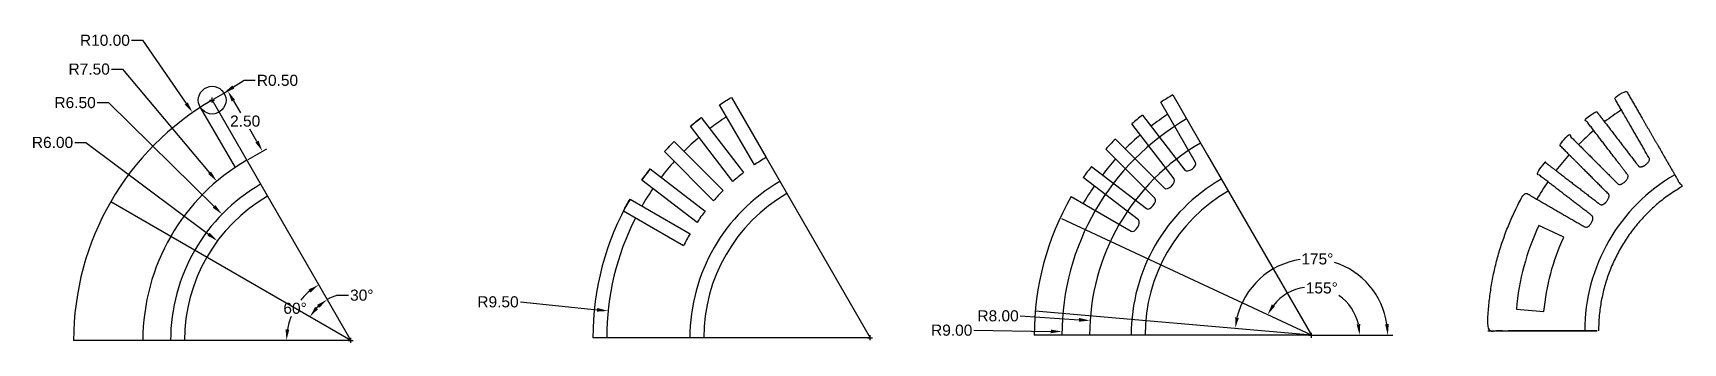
# Model space of a CAD drawing. Header units: centimetres. Extents: x 6.2 to 65.7, y 4.6 to 15.7.
import ezdxf

# ---------------------------------------------------------------- set-up
doc = ezdxf.new("R2010")
doc.units = ezdxf.units.CM
doc.layers.add('Cotare', color=3, linetype='Continuous')
doc.layers.add('Detalii carcasa superioara 1', color=9, linetype='Continuous')
doc.styles.get("Standard").update_dxf_attribs({"font": 'arial.ttf'})
doc.dimstyles.get("Standard").update_dxf_attribs({"dimtxt": 0.4, "dimasz": 0.4, "dimexe": 0.18, "dimexo": 0.0625, "dimgap": 0.09, "dimtad": 0, "dimtih": 1, "dimtoh": 1, "dimzin": 0, "dimdsep": 46, "dimtxsty": 'Standard', "dimcen": 0.09, "dimadec": 0, "dimazin": 0, "dimtfac": 1, "dimtofl": 0, "dimtmove": 0, "dimatfit": 3, "dimfxl": 1, "dimtolj": 1, "dimtzin": 0, "dimarcsym": 0})

# ---------------------------------------------------------------- blocks, each defined once
blk = doc.blocks.new('*D5')
at = {"layer": 'Cotare', "color": 0, "lineweight": -2, "transparency": 16777216}
for p, q in [((13.817, 14.019), (13.428, 13.778)), ((14.217, 14.019), (13.817, 14.019)), ((12.572, 13.306), (12.752, 13.306)), ((12.662, 13.216), (12.662, 13.396))]:
    blk.add_line(p, q, dxfattribs=at)
at = {"layer": 'Cotare', "color": 0, "transparency": 16777216}
blk.add_solid([(13.393, 13.835), (13.463, 13.721), (13.087, 13.568)], dxfattribs=at)
at = {"layer": 'Defpoints', "color": 0, "transparency": 16777216}
for p in [(12.662, 13.306), (13.087, 13.568)]:
    blk.add_point(p, dxfattribs=at)
at = {"layer": 'Cotare', "color": 0, "transparency": 16777216, "insert": (15.018, 14.019), "char_height": 0.4, "attachment_point": 5}
blk.add_mtext('\\A1;R0.50', dxfattribs=at)
blk = doc.blocks.new('*D6')
at = {"layer": 'Cotare', "color": 0, "lineweight": -2, "transparency": 16777216}
for p, q in [((9.025, 14.424), (9.425, 14.424)), ((9.425, 14.424), (12.572, 10.687)), ((17.572, 4.645), (17.752, 4.645)), ((17.662, 4.555), (17.662, 4.735))]:
    blk.add_line(p, q, dxfattribs=at)
at = {"layer": 'Cotare', "color": 0, "transparency": 16777216}
blk.add_solid([(12.623, 10.73), (12.521, 10.645), (12.83, 10.382)], dxfattribs=at)
at = {"layer": 'Defpoints', "color": 0, "transparency": 16777216}
for p in [(12.83, 10.382), (17.662, 4.645)]:
    blk.add_point(p, dxfattribs=at)
at = {"layer": 'Cotare', "color": 0, "transparency": 16777216, "insert": (8.225, 14.424), "char_height": 0.4, "attachment_point": 5}
blk.add_mtext('\\A1;R7.50', dxfattribs=at)
blk = doc.blocks.new('*D7')
at = {"layer": 'Cotare', "color": 0, "lineweight": -2, "transparency": 16777216}
for p, q in [((12.716, 13.337), (13.384, 13.723)), ((13.428, 13.286), (13.683, 12.844)), ((14.278, 11.814), (14.023, 12.256)), ((13.966, 11.172), (14.634, 11.557))]:
    blk.add_line(p, q, dxfattribs=at)
at = {"layer": 'Cotare', "color": 0, "transparency": 16777216}
for points in [[(13.486, 13.319), (13.37, 13.253), (13.228, 13.633)], [(14.336, 11.847), (14.22, 11.781), (14.478, 11.467)]]:
    blk.add_solid(points, dxfattribs=at)
at = {"layer": 'Defpoints', "color": 0, "transparency": 16777216}
for p in [(12.662, 13.306), (14.478, 11.467), (13.912, 11.141)]:
    blk.add_point(p, dxfattribs=at)
at = {"layer": 'Cotare', "color": 0, "transparency": 16777216, "insert": (13.853, 12.55), "char_height": 0.4, "attachment_point": 5}
blk.add_mtext('\\A1;2.50', dxfattribs=at)
blk = doc.blocks.new('*D8')
at = {"layer": 'Cotare', "color": 0, "lineweight": -2, "transparency": 16777216}
for p, q in [((8.517, 13.216), (8.917, 13.216)), ((8.917, 13.216), (12.734, 9.475)), ((17.572, 4.645), (17.752, 4.645)), ((17.662, 4.555), (17.662, 4.735))]:
    blk.add_line(p, q, dxfattribs=at)
at = {"layer": 'Cotare', "color": 0, "transparency": 16777216}
blk.add_solid([(12.78, 9.523), (12.687, 9.427), (13.019, 9.195)], dxfattribs=at)
at = {"layer": 'Defpoints', "color": 0, "transparency": 16777216}
for p in [(13.019, 9.195), (17.662, 4.645)]:
    blk.add_point(p, dxfattribs=at)
at = {"layer": 'Cotare', "color": 0, "transparency": 16777216, "insert": (7.717, 13.216), "char_height": 0.4, "attachment_point": 5}
blk.add_mtext('\\A1;R6.50', dxfattribs=at)
blk = doc.blocks.new('*D9')
at = {"layer": 'Cotare', "color": 0, "lineweight": -2, "transparency": 16777216}
for p, q in [((7.702, 11.781), (8.102, 11.781)), ((8.102, 11.781), (12.533, 8.474)), ((17.572, 4.645), (17.752, 4.645)), ((17.662, 4.555), (17.662, 4.735))]:
    blk.add_line(p, q, dxfattribs=at)
at = {"layer": 'Cotare', "color": 0, "transparency": 16777216}
blk.add_solid([(12.573, 8.527), (12.493, 8.42), (12.853, 8.235)], dxfattribs=at)
at = {"layer": 'Defpoints', "color": 0, "transparency": 16777216}
for p in [(12.853, 8.235), (17.662, 4.645)]:
    blk.add_point(p, dxfattribs=at)
at = {"layer": 'Cotare', "color": 0, "transparency": 16777216, "insert": (6.902, 11.781), "char_height": 0.4, "attachment_point": 5}
blk.add_mtext('\\A1;R6.00', dxfattribs=at)
blk = doc.blocks.new('*D12')
at = {"layer": 'Cotare', "color": 0, "lineweight": -2, "transparency": 16777216}
for start, end in [(129.89894, 141.17629), (158.09469, 170.10106)]:
    blk.add_arc((17.662, 4.645), 2.318, start, end, dxfattribs=at)
at = {"layer": 'Cotare', "color": 0, "transparency": 16777216}
for points in [[(16.136, 6.478), (16.213, 6.369), (16.503, 6.653)], [(15.444, 5.038), (15.312, 5.05), (15.343, 4.645)]]:
    blk.add_solid(points, dxfattribs=at)
at = {"layer": 'Defpoints', "color": 0, "transparency": 16777216}
for p in [(12.662, 13.306), (15.886, 6.135), (7.662, 4.645), (17.662, 4.645), (17.662, 4.645)]:
    blk.add_point(p, dxfattribs=at)
at = {"layer": 'Cotare', "color": 0, "transparency": 16777216, "insert": (15.654, 5.804), "char_height": 0.4, "attachment_point": 5}
blk.add_mtext('\\A1;60°', dxfattribs=at)
blk = doc.blocks.new('*D13')
at = {"layer": 'Cotare', "color": 0, "lineweight": -2, "transparency": 16777216}
blk.add_line((17.179, 6.276), (17.579, 6.276), dxfattribs=at)
for start, end in [(106.49195, 120), (133.50805, 136.49195)]:
    blk.add_arc((17.662, 4.645), 1.701, start, end, dxfattribs=at)
at = {"layer": 'Cotare', "color": 0, "transparency": 16777216}
for points in [[(16.451, 5.932), (16.531, 5.825), (16.811, 6.118)], [(16.482, 5.776), (16.375, 5.856), (16.189, 5.496)]]:
    blk.add_solid(points, dxfattribs=at)
at = {"layer": 'Defpoints', "color": 0, "transparency": 16777216}
for p in [(12.662, 13.306), (9.001, 9.645), (16.359, 5.738), (17.662, 4.645), (17.662, 4.645)]:
    blk.add_point(p, dxfattribs=at)
at = {"layer": 'Cotare', "color": 0, "transparency": 16777216, "insert": (18.061, 6.276), "char_height": 0.4, "attachment_point": 5}
blk.add_mtext('\\A1;30°', dxfattribs=at)
blk = doc.blocks.new('*D14')
at = {"layer": 'Cotare', "color": 0, "lineweight": -2, "transparency": 16777216}
for p, q in [((9.749, 15.463), (10.149, 15.463)), ((10.149, 15.463), (11.729, 13.187)), ((17.572, 4.645), (17.752, 4.645)), ((17.662, 4.555), (17.662, 4.735))]:
    blk.add_line(p, q, dxfattribs=at)
at = {"layer": 'Cotare', "color": 0, "transparency": 16777216}
blk.add_solid([(11.784, 13.225), (11.674, 13.149), (11.957, 12.859)], dxfattribs=at)
at = {"layer": 'Defpoints', "color": 0, "transparency": 16777216}
for p in [(11.957, 12.859), (17.662, 4.645)]:
    blk.add_point(p, dxfattribs=at)
at = {"layer": 'Cotare', "color": 0, "transparency": 16777216, "insert": (8.793, 15.463), "char_height": 0.4, "attachment_point": 5}
blk.add_mtext('\\A1;R10.00', dxfattribs=at)
blk = doc.blocks.new('*D16')
at = {"layer": 'Cotare', "color": 0, "lineweight": -2, "transparency": 16777216}
for p, q in [((40.145, 5.014), (42.921, 4.973)), ((52.23, 4.833), (52.41, 4.833)), ((52.32, 4.743), (52.32, 4.923))]:
    blk.add_line(p, q, dxfattribs=at)
at = {"layer": 'Cotare', "color": 0, "transparency": 16777216}
blk.add_solid([(42.922, 5.039), (42.92, 4.906), (43.321, 4.967)], dxfattribs=at)
at = {"layer": 'Defpoints', "color": 0, "transparency": 16777216}
for p in [(43.321, 4.967), (52.32, 4.833)]:
    blk.add_point(p, dxfattribs=at)
at = {"layer": 'Cotare', "color": 0, "transparency": 16777216, "insert": (39.344, 5.014), "char_height": 0.4, "attachment_point": 5}
blk.add_mtext('\\A1;R9.00', dxfattribs=at)
blk = doc.blocks.new('*D17')
at = {"layer": 'Cotare', "color": 0, "lineweight": -2, "transparency": 16777216}
for p, q in [((41.817, 5.531), (43.938, 5.39)), ((52.23, 4.833), (52.41, 4.833)), ((52.32, 4.743), (52.32, 4.923))]:
    blk.add_line(p, q, dxfattribs=at)
at = {"layer": 'Cotare', "color": 0, "transparency": 16777216}
blk.add_solid([(43.943, 5.456), (43.934, 5.323), (44.337, 5.363)], dxfattribs=at)
at = {"layer": 'Defpoints', "color": 0, "transparency": 16777216}
for p in [(44.337, 5.363), (52.32, 4.833)]:
    blk.add_point(p, dxfattribs=at)
at = {"layer": 'Cotare', "color": 0, "transparency": 16777216, "insert": (41.017, 5.531), "char_height": 0.4, "attachment_point": 5}
blk.add_mtext('\\A1;R8.00', dxfattribs=at)
blk = doc.blocks.new('*D18')
at = {"layer": 'Cotare', "color": 0, "lineweight": -2, "transparency": 16777216}
blk.add_line((52.382, 4.833), (55.257, 4.833), dxfattribs=at)
for start, end in [(98.39071, 166.67952), (8.32048, 72.35722)]:
    blk.add_arc((52.32, 4.833), 2.757, start, end, dxfattribs=at)
at = {"layer": 'Cotare', "color": 0, "transparency": 16777216}
for points in [[(49.703, 5.458), (49.571, 5.479), (49.573, 5.074)], [(55.114, 5.237), (54.981, 5.228), (55.077, 4.833)]]:
    blk.add_solid(points, dxfattribs=at)
at = {"layer": 'Defpoints', "color": 0, "transparency": 16777216}
for p in [(51.083, 7.297), (42.358, 5.705), (42.32, 4.833), (52.32, 4.833), (52.32, 4.833)]:
    blk.add_point(p, dxfattribs=at)
at = {"layer": 'Cotare', "color": 0, "transparency": 16777216, "insert": (52.536, 7.582), "char_height": 0.4, "attachment_point": 5}
blk.add_mtext('\\A1;175°', dxfattribs=at)
blk = doc.blocks.new('*D19')
at = {"layer": 'Cotare', "color": 0, "lineweight": -2, "transparency": 16777216}
blk.add_line((52.382, 4.833), (54.244, 4.833), dxfattribs=at)
for start, end in [(97.9546, 141.83197), (13.16803, 55.16133)]:
    blk.add_arc((52.32, 4.833), 1.744, start, end, dxfattribs=at)
at = {"layer": 'Cotare', "color": 0, "transparency": 16777216}
for points in [[(51.005, 5.876), (50.892, 5.946), (50.739, 5.571)], [(54.084, 5.238), (53.952, 5.223), (54.064, 4.833)]]:
    blk.add_solid(points, dxfattribs=at)
at = {"layer": 'Defpoints', "color": 0, "transparency": 16777216}
for p in [(43.318, 9.031), (53.402, 6.202), (42.32, 4.833), (52.32, 4.833), (52.32, 4.833)]:
    blk.add_point(p, dxfattribs=at)
at = {"layer": 'Cotare', "color": 0, "transparency": 16777216, "insert": (52.697, 6.536), "char_height": 0.4, "attachment_point": 5}
blk.add_mtext('\\A1;155°', dxfattribs=at)

msp = doc.modelspace()

# ---------------------------------------------------------------- linework, layer by layer
at = {"layer": 'Cotare'}
for p, q in [((23.784, 6.034), (26.55, 5.751)), ((36.398, 4.653), (36.398, 4.833)), ((36.308, 4.743), (36.488, 4.743))]:
    msp.add_line(p, q, dxfattribs=at)
msp.add_solid([(26.556, 5.817), (26.543, 5.685), (26.948, 5.71)], dxfattribs=at)
at = {"layer": 'Detalii carcasa superioara 1'}
for p, q in [((12.662, 13.306), (17.662, 4.645)), ((48.145, 11.064), (46.893, 13.233)), ((47.32, 13.494), (48.57, 11.329)), ((12.235, 13.045), (13.487, 10.876)), ((30.311, 12.677), (31.832, 10.694)), ((46.232, 12.767), (47.754, 10.784)), ((31.446, 10.376), (29.922, 12.363)), ((47.368, 10.466), (45.843, 12.453)), ((30.753, 9.681), (28.983, 11.452)), ((29.327, 11.814), (31.095, 10.047)), ((46.675, 9.771), (44.904, 11.542)), ((45.249, 11.904), (47.017, 10.137)), ((48.57, 11.329), (52.32, 4.833)), ((28.465, 10.831), (30.448, 9.309)), ((32.648, 11.239), (36.398, 4.743)), ((44.386, 10.921), (46.37, 9.399)), ((30.157, 8.902), (28.17, 10.427)), ((46.079, 8.992), (44.092, 10.517)), ((17.662, 4.645), (9.001, 9.645)), ((27.738, 9.743), (29.903, 8.493)), ((43.66, 9.833), (45.825, 8.583)), ((29.668, 8.052), (27.499, 9.304)), ((52.32, 4.833), (43.318, 9.031)), ((52.32, 4.833), (42.358, 5.705)), ((52.32, 4.833), (42.32, 4.833)), ((52.32, 4.833), (42.32, 4.833)), ((17.662, 4.645), (7.662, 4.645)), ((36.398, 4.743), (26.398, 4.743))]:
    msp.add_line(p, q, dxfattribs=at)
for points in [[(31.398, 13.404), (32.648, 11.239, 0.016675), (32.224, 10.974), (30.972, 13.143, -0.012502)], [(30.311, 12.677), (31.832, 10.694, 0.016675), (31.446, 10.376), (29.922, 12.363, -0.012502)], [(29.327, 11.814), (31.095, 10.047, 0.016675), (30.753, 9.681), (28.983, 11.452, -0.012502)], [(28.465, 10.831), (30.448, 9.309, 0.016675), (30.157, 8.902), (28.17, 10.427, -0.012502)], [(27.738, 9.743), (29.903, 8.493, 0.016675), (29.668, 8.052), (27.499, 9.304, -0.012502)], [(61.431, 8.368), (60.525, 8.79, 0.087489), (59.716, 5.771), (60.712, 5.684, -0.087489)]]:
    msp.add_lwpolyline(points, format="xyb", close=True, dxfattribs=at)
msp.add_circle((12.662, 13.306), 0.5, dxfattribs=at)
for centre, radius, start, end in [((17.662, 4.645), 10, 120, 180), ((52.32, 4.833), 10, 120, 122.86509), ((36.398, 4.743), 10, 127.5, 130.36509), ((36.398, 4.743), 9.5, 123.01602, 127.5), ((52.32, 4.833), 9, 120, 180), ((52.32, 4.833), 10, 127.5, 130.36509), ((52.32, 4.833), 9.5, 123.01602, 127.5), ((68.682, 4.987), 9.5, 123.01602, 127.5), ((36.398, 4.743), 9.5, 130.51602, 135), ((52.32, 4.833), 9.5, 130.51602, 135), ((68.682, 4.987), 9.5, 130.51602, 135), ((36.398, 4.743), 10, 135, 137.86509), ((52.32, 4.833), 8, 120, 180), ((52.32, 4.833), 10, 135, 137.86509), ((68.682, 4.987), 9.5, 138.01602, 142.5), ((17.662, 4.645), 7.5, 120, 180), ((36.398, 4.743), 10, 142.5, 145.36509), ((36.398, 4.743), 9.5, 138.01602, 142.5), ((52.32, 4.833), 10, 142.5, 145.36509), ((52.32, 4.833), 9.5, 138.01602, 142.5), ((17.662, 4.645), 6.5, 120, 180), ((36.398, 4.743), 9.5, 145.51602, 150), ((36.398, 4.743), 6.5, 120, 180), ((36.398, 4.743), 7.5, 127.5, 131.32136), ((52.32, 4.833), 9.5, 145.51602, 150), ((52.32, 4.833), 6.5, 120, 180), ((68.682, 4.987), 9.5, 145.51602, 150), ((68.682, 4.987), 6.5, 120, 180), ((17.662, 4.645), 6, 120, 180), ((36.398, 4.743), 10, 150, 180), ((36.398, 4.743), 6, 120, 180), ((36.398, 4.743), 7.5, 135, 138.82136), ((52.32, 4.833), 10, 150, 180), ((52.32, 4.833), 6, 120, 180), ((36.398, 4.743), 9.5, 153.01602, 180), ((36.398, 4.743), 7.5, 142.5, 146.32136), ((36.398, 4.743), 7.5, 150, 153.82136)]:
    msp.add_arc(centre, radius, start, end, dxfattribs=at)
msp.add_rational_spline([(58.682, 4.987), (60.015, 4.987), (61.348, 4.987), (62.682, 4.987), (61.348, 4.987), (60.015, 4.987), (58.682, 4.987), (58.682, 6.752), (59.139, 8.458), (60.022, 9.987), (60.743, 9.57), (61.465, 9.153), (62.187, 8.737), (62.326, 8.656), (62.568, 9.048), (62.441, 9.146), (61.778, 9.654), (61.116, 10.162), (60.454, 10.67), (60.549, 10.807), (60.647, 10.942), (60.748, 11.074), (61.409, 10.567), (62.071, 10.06), (62.732, 9.552), (62.859, 9.455), (63.15, 9.811), (63.037, 9.925), (62.447, 10.515), (61.856, 11.105), (61.266, 11.695), (61.378, 11.819), (61.493, 11.94), (61.611, 12.058), (62.2, 11.468), (62.789, 10.879), (63.378, 10.29), (63.492, 10.177), (63.827, 10.492), (63.73, 10.619), (63.222, 11.282), (62.713, 11.944), (62.205, 12.606), (62.332, 12.714), (62.462, 12.819), (62.594, 12.92), (63.101, 12.259), (63.609, 11.598), (64.116, 10.937), (64.214, 10.81), (64.587, 11.079), (64.507, 11.218), (64.09, 11.94), (63.673, 12.663), (63.255, 13.386), (63.395, 13.477), (63.537, 13.564), (63.682, 13.647), (64.098, 12.925), (64.515, 12.204), (64.932, 11.482), (65.182, 11.049), (65.432, 10.616), (65.682, 10.183), (63.78, 9.085), (62.682, 7.183), (62.682, 4.987)], [1, 1, 1, 1, 1, 1, 1, 0.977283884193, 0.977283884193, 1, 1, 1, 1, 1, 1, 1, 1, 1, 1, 0.999791634104, 0.999791634104, 1, 1, 1, 1, 1, 1, 1, 1, 1, 1, 0.999791634104, 0.999791634104, 1, 1, 1, 1, 1, 1, 1, 1, 1, 1, 0.999791634104, 0.999791634104, 1, 1, 1, 1, 1, 1, 1, 1, 1, 1, 0.999791634104, 0.999791634104, 1, 1, 1, 1, 1, 1, 1, 0.910683602523, 0.910683602523, 1], degree=3, knots=[0, 0, 0, 0, 1, 1, 1, 2, 2, 2, 2.523599, 2.523599, 2.523599, 3.523599, 3.523599, 3.523599, 4.005049, 4.005049, 4.005049, 5.005049, 5.005049, 5.005049, 5.055054, 5.055054, 5.055054, 6.055054, 6.055054, 6.055054, 6.536505, 6.536505, 6.536505, 7.536505, 7.536505, 7.536505, 7.58651, 7.58651, 7.58651, 8.58651, 8.58651, 8.58651, 9.067961, 9.067961, 9.067961, 10.067961, 10.067961, 10.067961, 10.117966, 10.117966, 10.117966, 11.117966, 11.117966, 11.117966, 11.599416, 11.599416, 11.599416, 12.599416, 12.599416, 12.599416, 12.649422, 12.649422, 12.649422, 13.649422, 13.649422, 13.649422, 14.649422, 14.649422, 14.649422, 15.696619, 15.696619, 15.696619, 15.696619], dxfattribs=at)
for points in [[(47.754, 10.784), (47.852, 10.656), (48.226, 10.925), (48.145, 11.064)], [(47.017, 10.137), (47.13, 10.023), (47.465, 10.339), (47.368, 10.466)], [(46.37, 9.399), (46.497, 9.301), (46.788, 9.658), (46.675, 9.771)], [(45.825, 8.583), (45.964, 8.503), (46.206, 8.895), (46.079, 8.992)]]:
    msp.add_open_spline(points, degree=3, dxfattribs=at)

# ---------------------------------------------------------------- texts
at = {"layer": 'Cotare'}
msp.add_text('R9.50', height=0.4, dxfattribs=at).set_placement((22.229, 5.838))

# ---------------------------------------------------------------- dimensions: what is measured, and where the dimension line sits
for center, mpoint, picture, middle in [((17.662, 4.645), (11.957, 12.859), '*D14', (8.793, 15.463)), ((17.662, 4.645), (12.83, 10.382), '*D6', (8.225, 14.424)), ((12.662, 13.306), (13.087, 13.568), '*D5', (15.018, 14.019)), ((17.662, 4.645), (13.019, 9.195), '*D8', (7.717, 13.216)), ((17.662, 4.645), (12.853, 8.235), '*D9', (6.902, 11.781)), ((52.32, 4.833), (44.337, 5.363), '*D17', (41.817, 5.531)), ((52.32, 4.833), (43.321, 4.967), '*D16', (40.145, 5.014))]:
    dim = msp.add_radius_dim(center=center, mpoint=mpoint, dimstyle='Standard', dxfattribs=at)
    dim.commit()
    dim.dimension.update_dxf_attribs({"geometry": picture, "text_midpoint": middle, "dimtype": 164})
dim = msp.add_aligned_dim(p1=(12.662, 13.306), p2=(13.912, 11.141), distance=0.654, dimstyle='Standard', dxfattribs=at)
dim.commit()
dim.dimension.update_dxf_attribs({"geometry": '*D7', "text_midpoint": (13.853, 12.55)})
for base, line1, line2, picture, middle in [((15.886, 6.135), ((17.662, 4.645), (7.662, 4.645)), ((12.662, 13.306), (17.662, 4.645)), '*D12', (15.654, 5.804)), ((16.359, 5.738), ((12.662, 13.306), (17.662, 4.645)), ((17.662, 4.645), (9.001, 9.645)), '*D13', (18.061, 6.276)), ((53.402, 6.202), ((52.32, 4.833), (43.318, 9.031)), ((52.32, 4.833), (42.32, 4.833)), '*D19', (52.697, 6.536))]:
    dim = msp.add_angular_dim_2l(base=base, line1=line1, line2=line2, dimstyle='Standard', dxfattribs=at)
    dim.commit()
    dim.dimension.update_dxf_attribs({"geometry": picture, "text_midpoint": middle})
dim = msp.add_angular_dim_2l(base=(51.083, 7.297), line1=((52.32, 4.833), (42.358, 5.705)), line2=((52.32, 4.833), (42.32, 4.833)), dimstyle='Standard', dxfattribs=at)
dim.commit()
dim.dimension.update_dxf_attribs({"geometry": '*D18', "text_midpoint": (52.536, 7.582), "dimtype": 162})

doc.saveas('drawing.dxf')
